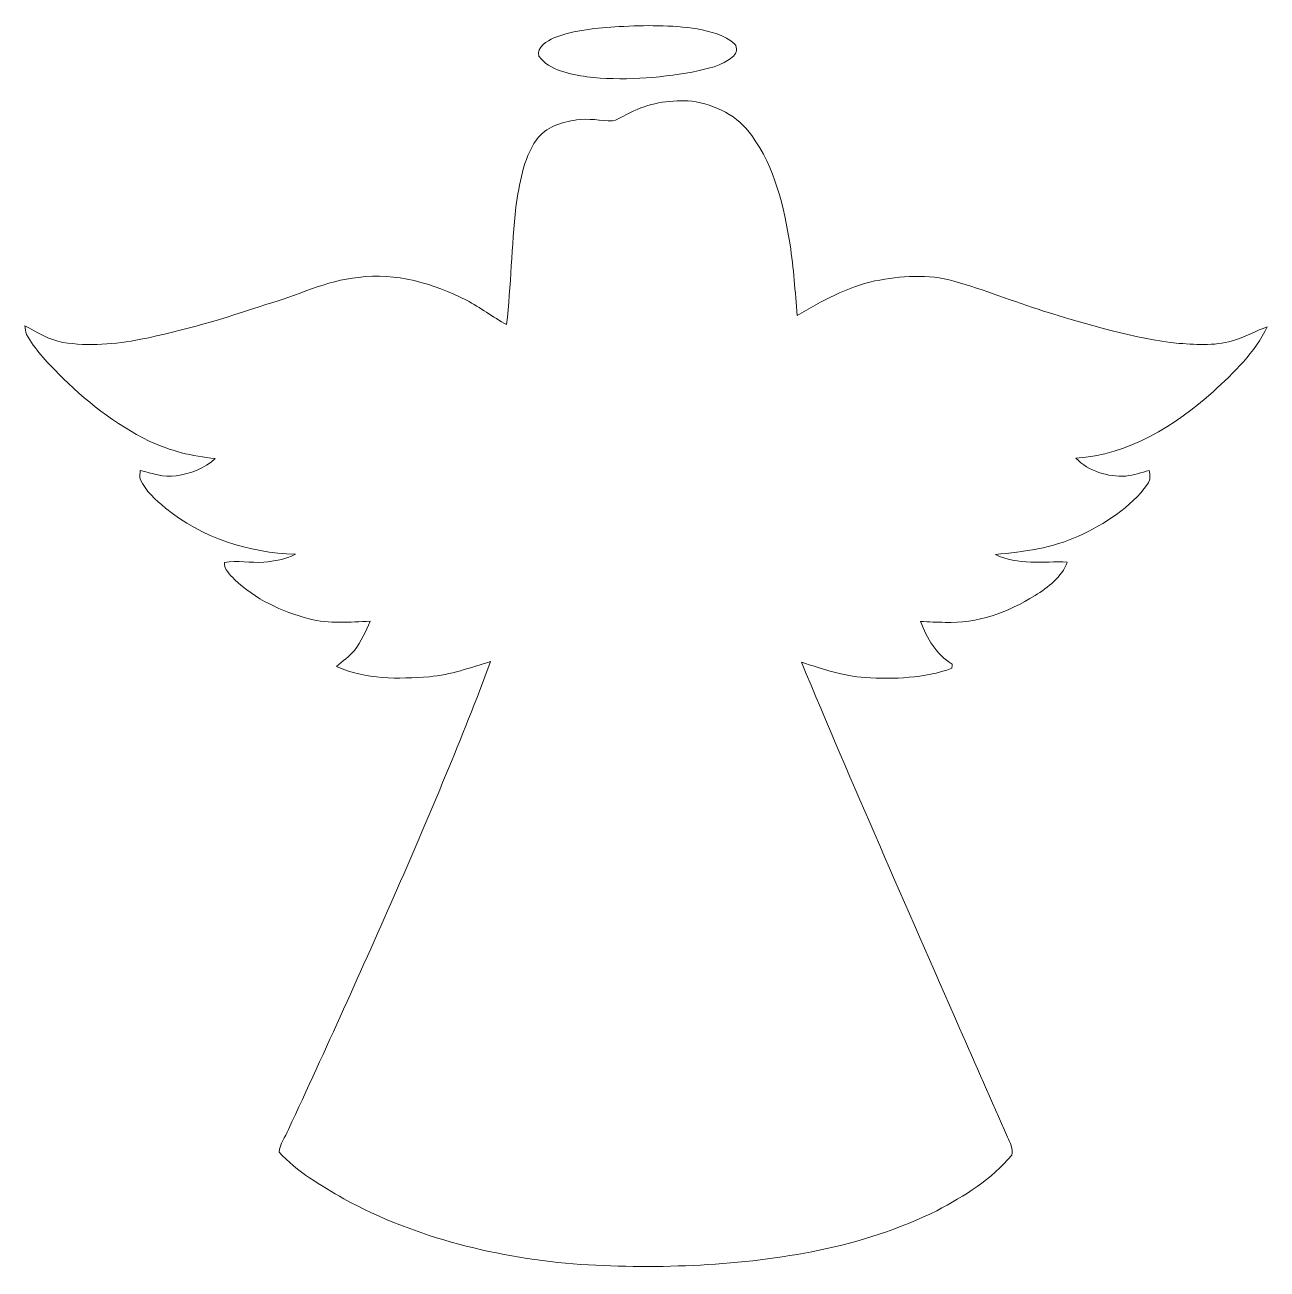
# Model space of a CAD drawing. Header units: centimetres. Extents: x -15.8 to 15.8, y -15.8 to 15.8.
import ezdxf

# ---------------------------------------------------------------- set-up
doc = ezdxf.new("R2010")
doc.units = ezdxf.units.CM
doc.header["$MEASUREMENT"] = 0
doc.layers.add('Layer 1', color=7, linetype='Continuous')

msp = doc.modelspace()

# ---------------------------------------------------------------- linework, layer by layer
at = {"layer": 'Layer 1', "color": 253, "lineweight": 9}
for points, knots in [([(-0.68474, 15.71471), (-0.02399, 15.74893), (0.64382, 15.75775), (1.29963, 15.6558), (1.29963, 15.6558), (1.63795, 15.59371), (1.9932, 15.50693), (2.25249, 15.26633), (2.25249, 15.26633), (2.32551, 15.17743), (2.30435, 15.0402), (2.21862, 14.96788), (2.21862, 14.96788), (1.93534, 14.70012), (1.53564, 14.65073), (1.17475, 14.56148), (1.17475, 14.56148), (0.29422, 14.40308), (-0.61066, 14.33958), (-1.50107, 14.43942), (-1.50107, 14.43942), (-1.92969, 14.51809), (-2.44122, 14.58582), (-2.71533, 14.9633), (-2.71533, 14.9633), (-2.78518, 15.21236), (-2.51037, 15.33653), (-2.33504, 15.42967), (-2.33504, 15.42967), (-1.81081, 15.63604), (-1.24142, 15.67697), (-0.68474, 15.71471)], [0, 0, 0, 0, 0.11111111, 0.11111111, 0.11111111, 0.11111111, 0.22222222, 0.22222222, 0.22222222, 0.22222222, 0.33333333, 0.33333333, 0.33333333, 0.33333333, 0.44444444, 0.44444444, 0.44444444, 0.44444444, 0.55555556, 0.55555556, 0.55555556, 0.55555556, 0.66666667, 0.66666667, 0.66666667, 0.66666667, 0.77777778, 0.77777778, 0.77777778, 0.77777778, 1, 1, 1, 1]), ([(-0.30692, 13.57512), (0.14852, 13.79595), (0.66499, 13.85346), (1.16487, 13.82523), (1.16487, 13.82523), (1.7526, 13.73492), (2.3428, 13.45023), (2.68499, 12.94823), (2.68499, 12.94823), (3.2706, 12.14178), (3.50203, 11.148), (3.65443, 10.17963), (3.65443, 10.17963), (3.74756, 9.5859), (3.78495, 8.98583), (3.8354, 8.38752), (3.8354, 8.38752), (4.45735, 8.75123), (5.09976, 9.10472), (5.8106, 9.26135), (5.8106, 9.26135), (6.46853, 9.39858), (7.15927, 9.43809), (7.81368, 9.25817), (7.81368, 9.25817), (8.58308, 9.03769), (9.3278, 8.7403), (10.0905, 8.49794), (10.0905, 8.49794), (11.21798, 8.15222), (12.35534, 7.80402), (13.5322, 7.67667), (13.5322, 7.67667), (14.00669, 7.64951), (14.5027, 7.61035), (14.96095, 7.76769), (14.96095, 7.76769), (15.2393, 7.84883), (15.48695, 8.00581), (15.76176, 8.09683), (15.76176, 8.09683), (15.45661, 7.44278), (14.91933, 6.93972), (14.39757, 6.45747), (14.39757, 6.45747), (13.42425, 5.59246), (12.2428, 4.8488), (10.90895, 4.7652), (10.90895, 4.7652), (11.23386, 4.43288), (11.71751, 4.28753), (12.17436, 4.31046), (12.17436, 4.31046), (12.37615, 4.3408), (12.57335, 4.399), (12.76915, 4.45652), (12.76915, 4.45652), (12.7956, 4.33904), (12.81007, 4.2064), (12.72716, 4.10656), (12.72716, 4.10656), (12.2929, 3.50366), (11.63955, 3.09726), (10.97598, 2.78929), (10.97598, 2.78929), (10.31381, 2.48625), (9.58533, 2.391), (8.86778, 2.32292), (8.86778, 2.32292), (9.43046, 2.04634), (10.0831, 2.15323), (10.68846, 2.13065), (10.68846, 2.13065), (10.55088, 1.75), (10.20304, 1.49036), (9.87319, 1.28187), (9.87319, 1.28187), (9.19339, 0.85642), (8.40105, 0.56608), (7.58966, 0.60207), (7.58966, 0.60207), (7.38188, 0.60383), (7.17515, 0.61265), (6.96842, 0.625), (6.96842, 0.625), (7.12576, 0.20131), (7.366, -0.22414), (7.76781, -0.45803), (7.76781, -0.45803), (7.76676, -0.48449), (7.76464, -0.53705), (7.76358, -0.56351), (7.76358, -0.56351), (7.06014, -0.81857), (6.30096, -0.84185), (5.56225, -0.7974), (5.56225, -0.7974), (5.00345, -0.75789), (4.47322, -0.57727), (3.94441, -0.4097), (3.94441, -0.4097), (5.23734, -3.52156), (6.60929, -6.59955), (7.95408, -9.68918), (7.95408, -9.68918), (8.36895, -10.60781), (8.75983, -11.53703), (9.17716, -12.45496), (9.17716, -12.45496), (9.2269, -12.59959), (9.33697, -12.75235), (9.28158, -12.91039), (9.28158, -12.91039), (8.77147, -13.52564), (8.07967, -13.95567), (7.37835, -14.32256), (7.37835, -14.32256), (6.43467, -14.78929), (5.42466, -15.11525), (4.3942, -15.32621), (4.3942, -15.32621), (2.40806, -15.72732), (0.36724, -15.80493), (-1.6517, -15.68922), (-1.6517, -15.68922), (-3.73803, -15.52941), (-5.82365, -15.02565), (-7.66903, -14.02058), (-7.66903, -14.02058), (-8.249, -13.67839), (-8.85578, -13.34254), (-9.30875, -12.8356), (-9.30875, -12.8356), (-9.28934, -12.62676), (-9.15282, -12.45249), (-9.07591, -12.26304), (-9.07591, -12.26304), (-8.12412, -10.23563), (-7.21078, -8.19093), (-6.30308, -6.14376), (-6.30308, -6.14376), (-5.48111, -4.24229), (-4.66443, -2.33763), (-3.943, -0.39524), (-3.943, -0.39524), (-4.45629, -0.53952), (-4.96041, -0.73743), (-5.49804, -0.77659), (-5.49804, -0.77659), (-6.28015, -0.83903), (-7.12047, -0.85103), (-7.85036, -0.51871), (-7.85036, -0.51871), (-7.70079, -0.38113), (-7.53427, -0.26189), (-7.3974, -0.1109), (-7.3974, -0.1109), (-7.22806, 0.11453), (-7.11024, 0.37241), (-6.99629, 0.62888), (-6.99629, 0.62888), (-7.51275, 0.6123), (-8.03875, 0.55867), (-8.54498, 0.68991), (-8.54498, 0.68991), (-9.24137, 0.873), (-9.91799, 1.18803), (-10.44363, 1.68897), (-10.44363, 1.68897), (-10.55758, 1.81209), (-10.70328, 1.93627), (-10.69904, 2.12148), (-10.69904, 2.12148), (-10.36743, 2.1751), (-10.0337, 2.10737), (-9.70104, 2.12536), (-9.70104, 2.12536), (-9.42552, 2.15182), (-9.1447, 2.19768), (-8.89741, 2.32856), (-8.89741, 2.32856), (-10.08133, 2.36595), (-11.27054, 2.74554), (-12.19341, 3.50084), (-12.19341, 3.50084), (-12.4393, 3.71215), (-12.70176, 3.93052), (-12.833, 4.23637), (-12.833, 4.23637), (-12.86157, 4.30694), (-12.83829, 4.3842), (-12.83229, 4.45687), (-12.83229, 4.45687), (-12.5349, 4.3842), (-12.23574, 4.27095), (-11.92459, 4.31717), (-11.92459, 4.31717), (-11.56758, 4.37643), (-11.19646, 4.49991), (-10.93294, 4.75885), (-10.93294, 4.75885), (-11.51079, 4.80965), (-12.08123, 4.95287), (-12.60581, 5.20158), (-12.60581, 5.20158), (-13.47188, 5.62597), (-14.24305, 6.22922), (-14.91544, 6.91749), (-14.91544, 6.91749), (-15.21601, 7.21841), (-15.51375, 7.53133), (-15.71978, 7.90703), (-15.71978, 7.90703), (-15.75117, 7.97512), (-15.75223, 8.05167), (-15.76176, 8.1247), (-15.76176, 8.1247), (-15.44955, 7.96524), (-15.14969, 7.76557), (-14.79762, 7.70384), (-14.79762, 7.70384), (-14.14215, 7.59977), (-13.46976, 7.65233), (-12.82135, 7.7818), (-12.82135, 7.7818), (-11.74362, 7.99558), (-10.68846, 8.31061), (-9.64918, 8.66445), (-9.64918, 8.66445), (-8.86037, 8.87858), (-8.12024, 9.27687), (-7.2965, 9.35272), (-7.2965, 9.35272), (-6.34788, 9.48183), (-5.39715, 9.19679), (-4.55754, 8.77169), (-4.55754, 8.77169), (-4.20229, 8.59319), (-3.89008, 8.3413), (-3.53871, 8.15715), (-3.53871, 8.15715), (-3.42335, 9.14775), (-3.41348, 10.14716), (-3.30129, 11.13777), (-3.30129, 11.13777), (-3.20887, 11.72338), (-3.12632, 12.34251), (-2.7813, 12.8424), (-2.7813, 12.8424), (-2.55482, 13.17083), (-2.13783, 13.2876), (-1.76459, 13.34616), (-1.76459, 13.34616), (-1.45768, 13.39414), (-1.15323, 13.32711), (-0.84702, 13.32041), (-0.84702, 13.32041), (-0.65475, 13.37438), (-0.49212, 13.50174), (-0.30692, 13.57512)], [0, 0, 0, 0, 0.01515152, 0.01515152, 0.01515152, 0.01515152, 0.03030303, 0.03030303, 0.03030303, 0.03030303, 0.04545455, 0.04545455, 0.04545455, 0.04545455, 0.06060606, 0.06060606, 0.06060606, 0.06060606, 0.07575758, 0.07575758, 0.07575758, 0.07575758, 0.09090909, 0.09090909, 0.09090909, 0.09090909, 0.10606061, 0.10606061, 0.10606061, 0.10606061, 0.12121212, 0.12121212, 0.12121212, 0.12121212, 0.13636364, 0.13636364, 0.13636364, 0.13636364, 0.15151515, 0.15151515, 0.15151515, 0.15151515, 0.16666667, 0.16666667, 0.16666667, 0.16666667, 0.18181818, 0.18181818, 0.18181818, 0.18181818, 0.1969697, 0.1969697, 0.1969697, 0.1969697, 0.21212121, 0.21212121, 0.21212121, 0.21212121, 0.22727273, 0.22727273, 0.22727273, 0.22727273, 0.24242424, 0.24242424, 0.24242424, 0.24242424, 0.25757576, 0.25757576, 0.25757576, 0.25757576, 0.27272727, 0.27272727, 0.27272727, 0.27272727, 0.28787879, 0.28787879, 0.28787879, 0.28787879, 0.3030303, 0.3030303, 0.3030303, 0.3030303, 0.31818182, 0.31818182, 0.31818182, 0.31818182, 0.33333333, 0.33333333, 0.33333333, 0.33333333, 0.34848485, 0.34848485, 0.34848485, 0.34848485, 0.36363636, 0.36363636, 0.36363636, 0.36363636, 0.37878788, 0.37878788, 0.37878788, 0.37878788, 0.39393939, 0.39393939, 0.39393939, 0.39393939, 0.40909091, 0.40909091, 0.40909091, 0.40909091, 0.42424242, 0.42424242, 0.42424242, 0.42424242, 0.43939394, 0.43939394, 0.43939394, 0.43939394, 0.45454545, 0.45454545, 0.45454545, 0.45454545, 0.46969697, 0.46969697, 0.46969697, 0.46969697, 0.48484848, 0.48484848, 0.48484848, 0.48484848, 0.5, 0.5, 0.5, 0.5, 0.51515152, 0.51515152, 0.51515152, 0.51515152, 0.53030303, 0.53030303, 0.53030303, 0.53030303, 0.54545455, 0.54545455, 0.54545455, 0.54545455, 0.56060606, 0.56060606, 0.56060606, 0.56060606, 0.57575758, 0.57575758, 0.57575758, 0.57575758, 0.59090909, 0.59090909, 0.59090909, 0.59090909, 0.60606061, 0.60606061, 0.60606061, 0.60606061, 0.62121212, 0.62121212, 0.62121212, 0.62121212, 0.63636364, 0.63636364, 0.63636364, 0.63636364, 0.65151515, 0.65151515, 0.65151515, 0.65151515, 0.66666667, 0.66666667, 0.66666667, 0.66666667, 0.68181818, 0.68181818, 0.68181818, 0.68181818, 0.6969697, 0.6969697, 0.6969697, 0.6969697, 0.71212121, 0.71212121, 0.71212121, 0.71212121, 0.72727273, 0.72727273, 0.72727273, 0.72727273, 0.74242424, 0.74242424, 0.74242424, 0.74242424, 0.75757576, 0.75757576, 0.75757576, 0.75757576, 0.77272727, 0.77272727, 0.77272727, 0.77272727, 0.78787879, 0.78787879, 0.78787879, 0.78787879, 0.8030303, 0.8030303, 0.8030303, 0.8030303, 0.81818182, 0.81818182, 0.81818182, 0.81818182, 0.83333333, 0.83333333, 0.83333333, 0.83333333, 0.84848485, 0.84848485, 0.84848485, 0.84848485, 0.86363636, 0.86363636, 0.86363636, 0.86363636, 0.87878788, 0.87878788, 0.87878788, 0.87878788, 0.89393939, 0.89393939, 0.89393939, 0.89393939, 0.90909091, 0.90909091, 0.90909091, 0.90909091, 0.92424242, 0.92424242, 0.92424242, 0.92424242, 0.93939394, 0.93939394, 0.93939394, 0.93939394, 0.95454545, 0.95454545, 0.95454545, 0.95454545, 0.96969697, 0.96969697, 0.96969697, 0.96969697, 1, 1, 1, 1])]:
    msp.add_open_spline(points, degree=3, knots=knots, dxfattribs=at)

doc.saveas('drawing.dxf')
